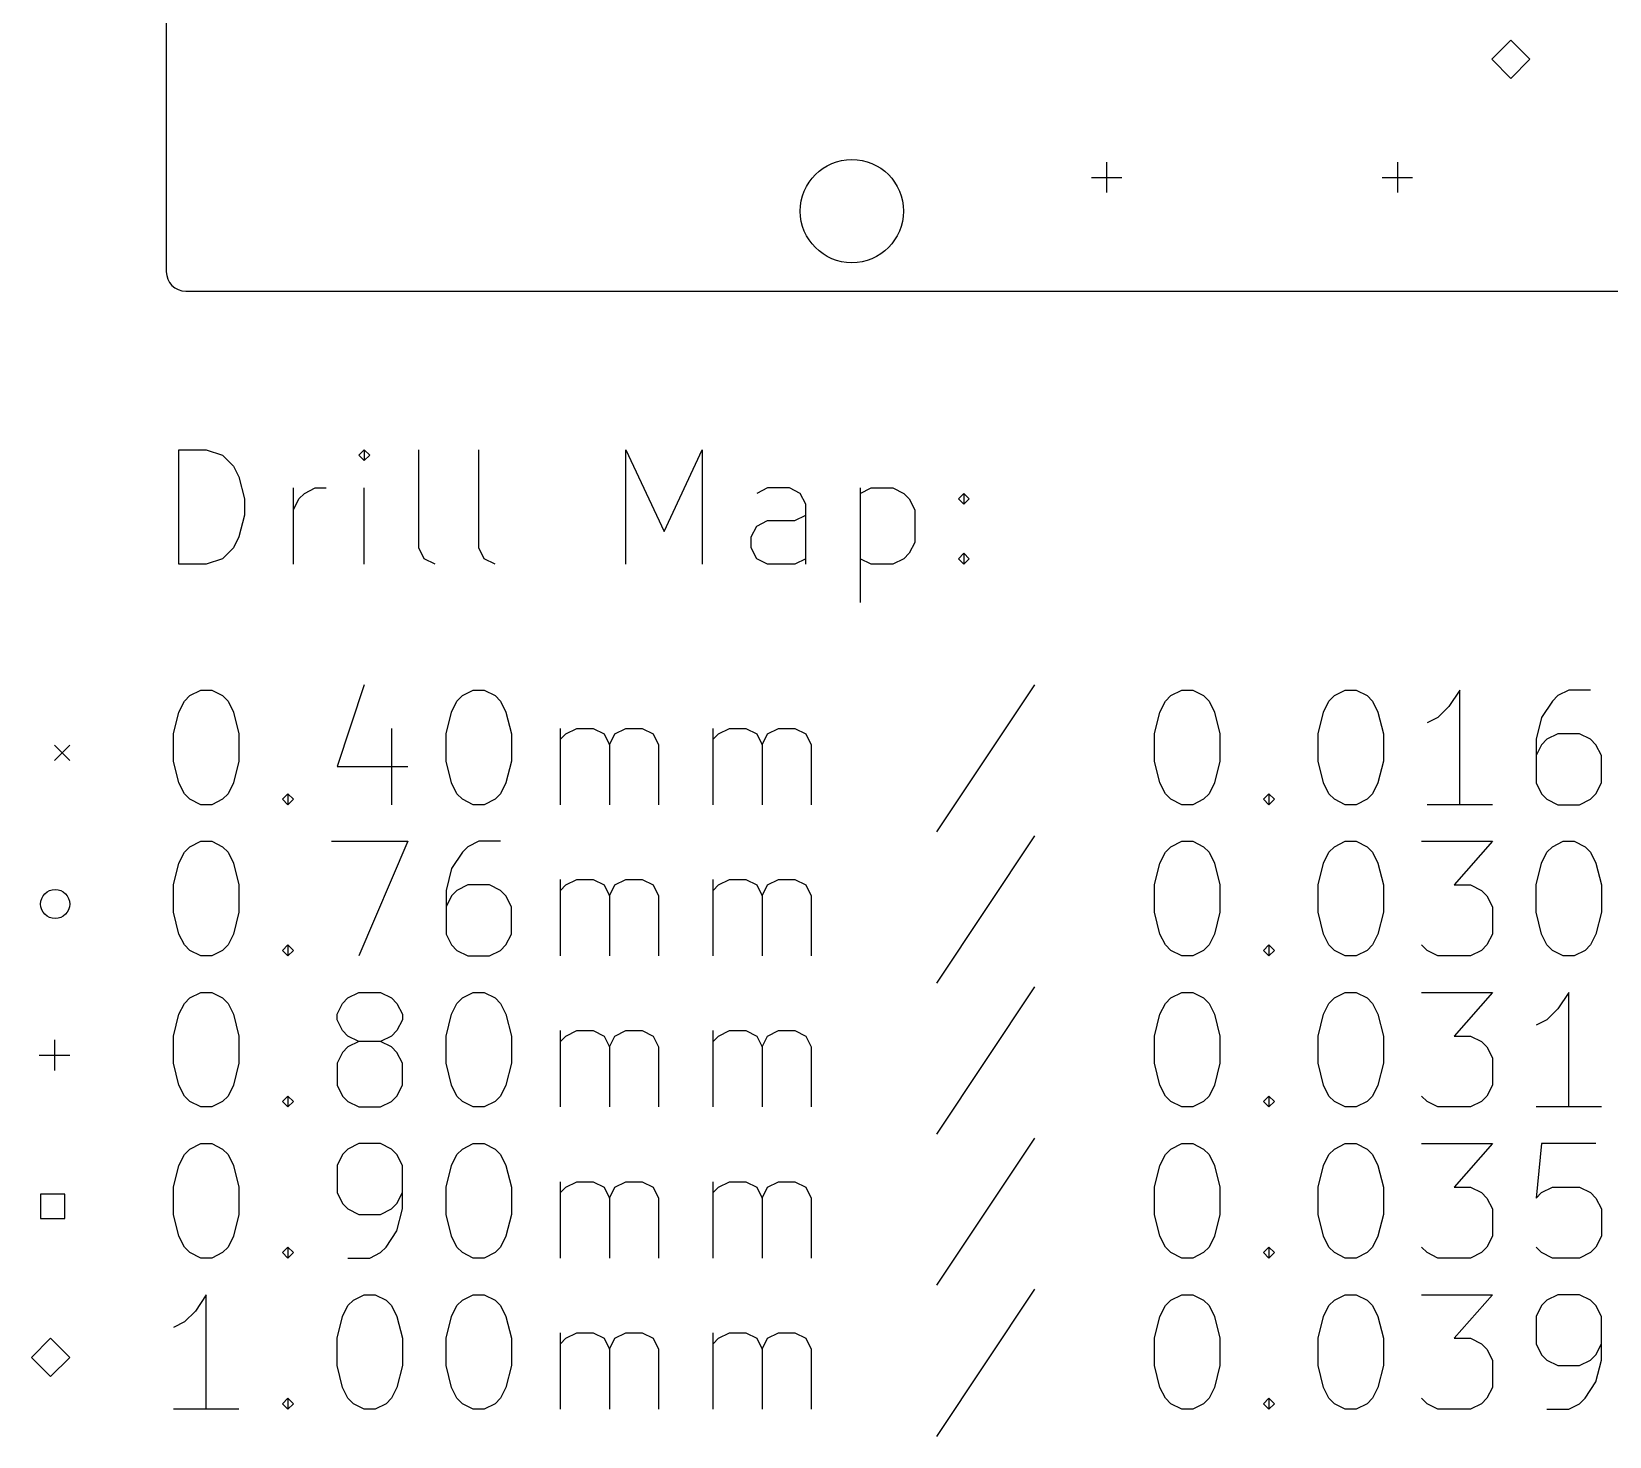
# Model space of a CAD drawing. Extents: x 14 to 175, y -207 to -9.
# Drawn here: x 13.77 to 55.13, y -206.54 to -169.73 of the extents above; entities that cross this region are included whole.
import ezdxf

# ---------------------------------------------------------------- set-up
doc = ezdxf.new("R2010")
doc.units = 0
doc.layers.add('BLACK', color=7, linetype='CONTINUOUS')

msp = doc.modelspace()

# ---------------------------------------------------------------- linework, layer by layer
at = {"layer": 'BLACK', "linetype": 'CONTINUOUS'}
for p, q in [((17.3038, -52.2408), (17.3038, -176.022)), ((52.547, -169.956), (52.047, -170.456)), ((53.047, -170.456), (52.547, -169.956)), ((52.047, -170.456), (52.547, -170.956)), ((52.547, -170.956), (53.047, -170.456)), ((41.952, -173.15), (41.952, -173.95)), ((49.572, -173.15), (49.572, -173.95)), ((41.552, -173.55), (42.352, -173.55)), ((49.172, -173.55), (49.972, -173.55)), ((17.8117, -176.53), (174.974, -176.53)), ((17.6363, -183.687), (17.6363, -180.687)), ((17.6363, -180.687), (18.3506, -180.687)), ((18.3506, -180.687), (18.7791, -180.83)), ((22.4934, -180.687), (22.3506, -180.83)), ((22.6363, -180.83), (22.4934, -180.687)), ((22.4934, -180.687), (22.4934, -180.973)), ((23.922, -183.259), (23.922, -180.687)), ((25.4934, -183.259), (25.4934, -180.687)), ((29.3506, -183.687), (29.3506, -180.687)), ((29.3506, -180.687), (30.3506, -182.83)), ((30.3506, -182.83), (31.3506, -180.687)), ((31.3506, -180.687), (31.3506, -183.687)), ((18.7791, -180.83), (19.0649, -181.116)), ((19.0649, -181.116), (19.2077, -181.401)), ((22.3506, -180.83), (22.4934, -180.973)), ((22.4934, -180.973), (22.6363, -180.83)), ((19.2077, -181.401), (19.3506, -181.973)), ((19.3506, -181.973), (19.3506, -182.401)), ((20.6363, -183.687), (20.6363, -181.687)), ((20.6363, -182.259), (20.7791, -181.973)), ((20.7791, -181.973), (20.922, -181.83)), ((20.922, -181.83), (21.2077, -181.687)), ((21.2077, -181.687), (21.4934, -181.687)), ((22.4934, -183.687), (22.4934, -181.687)), ((33.0649, -181.687), (32.7791, -181.83)), ((33.6363, -181.687), (33.0649, -181.687)), ((33.922, -181.83), (33.6363, -181.687)), ((34.0649, -182.116), (33.922, -181.83)), ((35.4934, -181.687), (35.4934, -184.687)), ((35.4934, -181.83), (35.7791, -181.687)), ((35.7791, -181.687), (36.3506, -181.687)), ((36.3506, -181.687), (36.6363, -181.83)), ((36.6363, -181.83), (36.7791, -181.973)), ((36.7791, -181.973), (36.922, -182.259)), ((38.0649, -181.973), (38.2077, -181.83)), ((38.2077, -182.116), (38.0649, -181.973)), ((38.2077, -181.83), (38.3506, -181.973)), ((38.2077, -181.83), (38.2077, -182.116)), ((38.3506, -181.973), (38.2077, -182.116)), ((34.0649, -183.687), (34.0649, -182.116)), ((36.922, -182.259), (36.922, -183.116)), ((19.3506, -182.401), (19.2077, -182.973)), ((32.6363, -182.973), (32.7791, -182.687)), ((32.7791, -182.687), (33.0649, -182.544)), ((33.0649, -182.544), (33.7791, -182.544)), ((33.7791, -182.544), (34.0649, -182.401)), ((19.2077, -182.973), (19.0649, -183.259)), ((32.6363, -183.259), (32.6363, -182.973)), ((36.922, -183.116), (36.7791, -183.401)), ((18.7791, -183.544), (18.3506, -183.687)), ((19.0649, -183.259), (18.7791, -183.544)), ((24.0649, -183.544), (23.922, -183.259)), ((24.3506, -183.687), (24.0649, -183.544)), ((25.6363, -183.544), (25.4934, -183.259)), ((25.922, -183.687), (25.6363, -183.544)), ((32.7791, -183.544), (32.6363, -183.259)), ((33.0649, -183.687), (32.7791, -183.544)), ((34.0649, -183.544), (33.7791, -183.687)), ((35.7791, -183.687), (35.4934, -183.544)), ((36.6363, -183.544), (36.3506, -183.687)), ((36.7791, -183.401), (36.6363, -183.544)), ((38.0649, -183.544), (38.2077, -183.401)), ((38.2077, -183.687), (38.0649, -183.544)), ((38.2077, -183.401), (38.3506, -183.544)), ((38.2077, -183.401), (38.2077, -183.687)), ((38.3506, -183.544), (38.2077, -183.687)), ((18.3506, -183.687), (17.6363, -183.687)), ((33.7791, -183.687), (33.0649, -183.687)), ((36.3506, -183.687), (35.7791, -183.687)), ((22.4934, -186.844), (21.7791, -188.987)), ((40.0649, -186.844), (37.4934, -190.701)), ((17.6363, -187.559), (17.7791, -187.273)), ((17.7791, -187.273), (17.922, -187.13)), ((17.922, -187.13), (18.2077, -186.987)), ((18.2077, -186.987), (18.4934, -186.987)), ((18.4934, -186.987), (18.7791, -187.13)), ((18.7791, -187.13), (18.922, -187.273)), ((18.922, -187.273), (19.0649, -187.559)), ((24.7791, -187.559), (24.922, -187.273)), ((24.922, -187.273), (25.0649, -187.13)), ((25.0649, -187.13), (25.3506, -186.987)), ((25.3506, -186.987), (25.6363, -186.987)), ((25.6363, -186.987), (25.922, -187.13)), ((25.922, -187.13), (26.0649, -187.273)), ((26.0649, -187.273), (26.2077, -187.559)), ((43.3506, -187.559), (43.4934, -187.273)), ((43.4934, -187.273), (43.6363, -187.13)), ((43.6363, -187.13), (43.922, -186.987)), ((43.922, -186.987), (44.2077, -186.987)), ((44.2077, -186.987), (44.4934, -187.13)), ((44.4934, -187.13), (44.6363, -187.273)), ((44.6363, -187.273), (44.7791, -187.559)), ((47.6363, -187.559), (47.7791, -187.273)), ((47.7791, -187.273), (47.922, -187.13)), ((47.922, -187.13), (48.2077, -186.987)), ((48.2077, -186.987), (48.4934, -186.987)), ((48.4934, -186.987), (48.7791, -187.13)), ((48.7791, -187.13), (48.922, -187.273)), ((48.922, -187.273), (49.0649, -187.559)), ((51.2077, -186.987), (50.922, -187.416)), ((51.2077, -189.987), (51.2077, -186.987)), ((53.6363, -187.273), (53.3506, -187.701)), ((53.7791, -187.13), (53.6363, -187.273)), ((54.0649, -186.987), (53.7791, -187.13)), ((54.6363, -186.987), (54.0649, -186.987)), ((17.4934, -188.13), (17.6363, -187.559)), ((19.0649, -187.559), (19.2077, -188.13)), ((24.6363, -188.13), (24.7791, -187.559)), ((26.2077, -187.559), (26.3506, -188.13)), ((43.2077, -188.13), (43.3506, -187.559)), ((44.7791, -187.559), (44.922, -188.13)), ((47.4934, -188.13), (47.6363, -187.559)), ((49.0649, -187.559), (49.2077, -188.13)), ((50.6363, -187.701), (50.3506, -187.844)), ((50.922, -187.416), (50.6363, -187.701)), ((53.3506, -187.701), (53.2077, -188.273)), ((17.4934, -188.844), (17.4934, -188.13)), ((19.2077, -188.13), (19.2077, -188.844)), ((23.2077, -187.987), (23.2077, -189.987)), ((24.6363, -188.844), (24.6363, -188.13)), ((26.3506, -188.13), (26.3506, -188.844)), ((27.6363, -189.987), (27.6363, -187.987)), ((27.6363, -188.273), (27.7791, -188.13)), ((27.7791, -188.13), (28.0649, -187.987)), ((28.0649, -187.987), (28.4934, -187.987)), ((28.4934, -187.987), (28.7791, -188.13)), ((28.7791, -188.13), (28.922, -188.416)), ((28.922, -188.416), (29.0649, -188.13)), ((29.0649, -188.13), (29.3506, -187.987)), ((29.3506, -187.987), (29.7791, -187.987)), ((29.7791, -187.987), (30.0649, -188.13)), ((30.0649, -188.13), (30.2077, -188.416)), ((31.6363, -189.987), (31.6363, -187.987)), ((31.6363, -188.273), (31.7791, -188.13)), ((31.7791, -188.13), (32.0649, -187.987)), ((32.0649, -187.987), (32.4934, -187.987)), ((32.4934, -187.987), (32.7791, -188.13)), ((32.7791, -188.13), (32.922, -188.416)), ((32.922, -188.416), (33.0649, -188.13)), ((33.0649, -188.13), (33.3506, -187.987)), ((33.3506, -187.987), (33.7791, -187.987)), ((33.7791, -187.987), (34.0649, -188.13)), ((34.0649, -188.13), (34.2077, -188.416)), ((43.2077, -188.844), (43.2077, -188.13)), ((44.922, -188.13), (44.922, -188.844)), ((47.4934, -188.844), (47.4934, -188.13)), ((49.2077, -188.13), (49.2077, -188.844)), ((53.7791, -188.13), (53.4934, -188.273)), ((54.3506, -188.13), (53.7791, -188.13)), ((54.6363, -188.273), (54.3506, -188.13)), ((14.372, -188.43), (14.772, -188.83)), ((14.772, -188.43), (14.372, -188.83)), ((28.922, -188.416), (28.922, -189.987)), ((30.2077, -188.416), (30.2077, -189.987)), ((32.922, -188.416), (32.922, -189.987)), ((34.2077, -188.416), (34.2077, -189.987)), ((53.2077, -188.273), (53.2077, -189.416)), ((53.3506, -188.416), (53.2077, -188.701)), ((53.4934, -188.273), (53.3506, -188.416)), ((54.7791, -188.416), (54.6363, -188.273)), ((54.922, -188.701), (54.7791, -188.416)), ((17.6363, -189.416), (17.4934, -188.844)), ((19.2077, -188.844), (19.0649, -189.416)), ((21.7791, -188.987), (23.6363, -188.987)), ((24.7791, -189.416), (24.6363, -188.844)), ((26.3506, -188.844), (26.2077, -189.416)), ((43.3506, -189.416), (43.2077, -188.844)), ((44.922, -188.844), (44.7791, -189.416)), ((47.6363, -189.416), (47.4934, -188.844)), ((49.2077, -188.844), (49.0649, -189.416)), ((54.922, -189.416), (54.922, -188.701)), ((17.7791, -189.701), (17.6363, -189.416)), ((19.0649, -189.416), (18.922, -189.701)), ((24.922, -189.701), (24.7791, -189.416)), ((26.2077, -189.416), (26.0649, -189.701)), ((43.4934, -189.701), (43.3506, -189.416)), ((44.7791, -189.416), (44.6363, -189.701)), ((47.7791, -189.701), (47.6363, -189.416)), ((49.0649, -189.416), (48.922, -189.701)), ((53.2077, -189.416), (53.3506, -189.701)), ((54.7791, -189.701), (54.922, -189.416)), ((17.922, -189.844), (17.7791, -189.701)), ((18.922, -189.701), (18.7791, -189.844)), ((20.3506, -189.844), (20.4934, -189.701)), ((20.4934, -189.701), (20.6363, -189.844)), ((20.4934, -189.701), (20.4934, -189.987)), ((25.0649, -189.844), (24.922, -189.701)), ((26.0649, -189.701), (25.922, -189.844)), ((43.6363, -189.844), (43.4934, -189.701)), ((44.6363, -189.701), (44.4934, -189.844)), ((46.0649, -189.844), (46.2077, -189.701)), ((46.2077, -189.701), (46.3506, -189.844)), ((46.2077, -189.701), (46.2077, -189.987)), ((47.922, -189.844), (47.7791, -189.701)), ((48.922, -189.701), (48.7791, -189.844)), ((53.3506, -189.701), (53.4934, -189.844)), ((54.6363, -189.844), (54.7791, -189.701)), ((18.2077, -189.987), (17.922, -189.844)), ((18.4934, -189.987), (18.2077, -189.987)), ((18.7791, -189.844), (18.4934, -189.987)), ((20.4934, -189.987), (20.3506, -189.844)), ((20.6363, -189.844), (20.4934, -189.987)), ((25.3506, -189.987), (25.0649, -189.844)), ((25.6363, -189.987), (25.3506, -189.987)), ((25.922, -189.844), (25.6363, -189.987)), ((43.922, -189.987), (43.6363, -189.844)), ((44.2077, -189.987), (43.922, -189.987)), ((44.4934, -189.844), (44.2077, -189.987)), ((46.2077, -189.987), (46.0649, -189.844)), ((46.3506, -189.844), (46.2077, -189.987)), ((48.2077, -189.987), (47.922, -189.844)), ((48.4934, -189.987), (48.2077, -189.987)), ((48.7791, -189.844), (48.4934, -189.987)), ((52.0649, -189.987), (50.3506, -189.987)), ((53.4934, -189.844), (53.7791, -189.987)), ((53.7791, -189.987), (54.3506, -189.987)), ((54.3506, -189.987), (54.6363, -189.844)), ((17.922, -191.09), (18.2077, -190.947)), ((18.2077, -190.947), (18.4934, -190.947)), ((18.4934, -190.947), (18.7791, -191.09)), ((21.6363, -190.947), (23.6363, -190.947)), ((23.6363, -190.947), (22.3506, -193.947)), ((25.4934, -190.947), (25.2077, -191.09)), ((26.0649, -190.947), (25.4934, -190.947)), ((40.0649, -190.804), (37.4934, -194.661)), ((43.6363, -191.09), (43.922, -190.947)), ((43.922, -190.947), (44.2077, -190.947)), ((44.2077, -190.947), (44.4934, -191.09)), ((47.922, -191.09), (48.2077, -190.947)), ((48.2077, -190.947), (48.4934, -190.947)), ((48.4934, -190.947), (48.7791, -191.09)), ((50.2077, -190.947), (52.0649, -190.947)), ((52.0649, -190.947), (51.0649, -192.09)), ((53.6363, -191.09), (53.922, -190.947)), ((53.922, -190.947), (54.2077, -190.947)), ((54.2077, -190.947), (54.4934, -191.09)), ((17.6363, -191.519), (17.7791, -191.233)), ((17.7791, -191.233), (17.922, -191.09)), ((18.7791, -191.09), (18.922, -191.233)), ((18.922, -191.233), (19.0649, -191.519)), ((25.0649, -191.233), (24.7791, -191.661)), ((25.2077, -191.09), (25.0649, -191.233)), ((43.3506, -191.519), (43.4934, -191.233)), ((43.4934, -191.233), (43.6363, -191.09)), ((44.4934, -191.09), (44.6363, -191.233)), ((44.6363, -191.233), (44.7791, -191.519)), ((47.6363, -191.519), (47.7791, -191.233)), ((47.7791, -191.233), (47.922, -191.09)), ((48.7791, -191.09), (48.922, -191.233)), ((48.922, -191.233), (49.0649, -191.519)), ((53.3506, -191.519), (53.4934, -191.233)), ((53.4934, -191.233), (53.6363, -191.09)), ((54.4934, -191.09), (54.6363, -191.233)), ((54.6363, -191.233), (54.7791, -191.519)), ((17.4934, -192.09), (17.6363, -191.519)), ((19.0649, -191.519), (19.2077, -192.09)), ((24.7791, -191.661), (24.6363, -192.233)), ((43.2077, -192.09), (43.3506, -191.519)), ((44.7791, -191.519), (44.922, -192.09)), ((47.4934, -192.09), (47.6363, -191.519)), ((49.0649, -191.519), (49.2077, -192.09)), ((53.2077, -192.09), (53.3506, -191.519)), ((54.7791, -191.519), (54.922, -192.09)), ((17.4934, -192.804), (17.4934, -192.09)), ((19.2077, -192.09), (19.2077, -192.804)), ((24.6363, -192.233), (24.6363, -193.376)), ((24.922, -192.233), (24.7791, -192.376)), ((25.2077, -192.09), (24.922, -192.233)), ((25.7791, -192.09), (25.2077, -192.09)), ((26.0649, -192.233), (25.7791, -192.09)), ((26.2077, -192.376), (26.0649, -192.233)), ((27.6363, -193.947), (27.6363, -191.947)), ((27.6363, -192.233), (27.7791, -192.09)), ((27.7791, -192.09), (28.0649, -191.947)), ((28.0649, -191.947), (28.4934, -191.947)), ((28.4934, -191.947), (28.7791, -192.09)), ((28.7791, -192.09), (28.922, -192.376)), ((28.922, -192.376), (29.0649, -192.09)), ((29.0649, -192.09), (29.3506, -191.947)), ((29.3506, -191.947), (29.7791, -191.947)), ((29.7791, -191.947), (30.0649, -192.09)), ((30.0649, -192.09), (30.2077, -192.376)), ((31.6363, -193.947), (31.6363, -191.947)), ((31.6363, -192.233), (31.7791, -192.09)), ((31.7791, -192.09), (32.0649, -191.947)), ((32.0649, -191.947), (32.4934, -191.947)), ((32.4934, -191.947), (32.7791, -192.09)), ((32.7791, -192.09), (32.922, -192.376)), ((32.922, -192.376), (33.0649, -192.09)), ((33.0649, -192.09), (33.3506, -191.947)), ((33.3506, -191.947), (33.7791, -191.947)), ((33.7791, -191.947), (34.0649, -192.09)), ((34.0649, -192.09), (34.2077, -192.376)), ((43.2077, -192.804), (43.2077, -192.09)), ((44.922, -192.09), (44.922, -192.804)), ((47.4934, -192.804), (47.4934, -192.09)), ((49.2077, -192.09), (49.2077, -192.804)), ((51.0649, -192.09), (51.4934, -192.09)), ((51.4934, -192.09), (51.7791, -192.233)), ((51.7791, -192.233), (51.922, -192.376)), ((53.2077, -192.804), (53.2077, -192.09)), ((54.922, -192.09), (54.922, -192.804)), ((24.7791, -192.376), (24.6363, -192.661)), ((26.3506, -192.661), (26.2077, -192.376)), ((26.3506, -193.376), (26.3506, -192.661)), ((28.922, -192.376), (28.922, -193.947)), ((30.2077, -192.376), (30.2077, -193.947)), ((32.922, -192.376), (32.922, -193.947)), ((34.2077, -192.376), (34.2077, -193.947)), ((51.922, -192.376), (52.0649, -192.661)), ((52.0649, -192.661), (52.0649, -193.376)), ((17.6363, -193.376), (17.4934, -192.804)), ((19.2077, -192.804), (19.0649, -193.376)), ((43.3506, -193.376), (43.2077, -192.804)), ((44.922, -192.804), (44.7791, -193.376)), ((47.6363, -193.376), (47.4934, -192.804)), ((49.2077, -192.804), (49.0649, -193.376)), ((53.3506, -193.376), (53.2077, -192.804)), ((54.922, -192.804), (54.7791, -193.376)), ((17.7791, -193.661), (17.6363, -193.376)), ((19.0649, -193.376), (18.922, -193.661)), ((24.6363, -193.376), (24.7791, -193.661)), ((26.2077, -193.661), (26.3506, -193.376)), ((43.4934, -193.661), (43.3506, -193.376)), ((44.7791, -193.376), (44.6363, -193.661)), ((47.7791, -193.661), (47.6363, -193.376)), ((49.0649, -193.376), (48.922, -193.661)), ((52.0649, -193.376), (51.922, -193.661)), ((53.4934, -193.661), (53.3506, -193.376)), ((54.7791, -193.376), (54.6363, -193.661)), ((17.922, -193.804), (17.7791, -193.661)), ((18.2077, -193.947), (17.922, -193.804)), ((18.4934, -193.947), (18.2077, -193.947)), ((18.7791, -193.804), (18.4934, -193.947)), ((18.922, -193.661), (18.7791, -193.804)), ((20.3506, -193.804), (20.4934, -193.661)), ((20.4934, -193.947), (20.3506, -193.804)), ((20.4934, -193.661), (20.6363, -193.804)), ((20.4934, -193.661), (20.4934, -193.947)), ((20.6363, -193.804), (20.4934, -193.947)), ((24.7791, -193.661), (24.922, -193.804)), ((24.922, -193.804), (25.2077, -193.947)), ((25.2077, -193.947), (25.7791, -193.947)), ((25.7791, -193.947), (26.0649, -193.804)), ((26.0649, -193.804), (26.2077, -193.661)), ((43.6363, -193.804), (43.4934, -193.661)), ((43.922, -193.947), (43.6363, -193.804)), ((44.2077, -193.947), (43.922, -193.947)), ((44.4934, -193.804), (44.2077, -193.947)), ((44.6363, -193.661), (44.4934, -193.804)), ((46.0649, -193.804), (46.2077, -193.661)), ((46.2077, -193.947), (46.0649, -193.804)), ((46.2077, -193.661), (46.3506, -193.804)), ((46.2077, -193.661), (46.2077, -193.947)), ((46.3506, -193.804), (46.2077, -193.947)), ((47.922, -193.804), (47.7791, -193.661)), ((48.2077, -193.947), (47.922, -193.804)), ((48.4934, -193.947), (48.2077, -193.947)), ((48.7791, -193.804), (48.4934, -193.947)), ((48.922, -193.661), (48.7791, -193.804)), ((50.3506, -193.804), (50.2077, -193.661)), ((50.6363, -193.947), (50.3506, -193.804)), ((51.4934, -193.947), (50.6363, -193.947)), ((51.7791, -193.804), (51.4934, -193.947)), ((51.922, -193.661), (51.7791, -193.804)), ((53.6363, -193.804), (53.4934, -193.661)), ((53.922, -193.947), (53.6363, -193.804)), ((54.2077, -193.947), (53.922, -193.947)), ((54.4934, -193.804), (54.2077, -193.947)), ((54.6363, -193.661), (54.4934, -193.804)), ((40.0649, -194.764), (37.4934, -198.621)), ((17.6363, -195.479), (17.7791, -195.193)), ((17.7791, -195.193), (17.922, -195.05)), ((17.922, -195.05), (18.2077, -194.907)), ((18.2077, -194.907), (18.4934, -194.907)), ((18.4934, -194.907), (18.7791, -195.05)), ((18.7791, -195.05), (18.922, -195.193)), ((18.922, -195.193), (19.0649, -195.479)), ((21.7791, -195.479), (21.922, -195.193)), ((21.922, -195.193), (22.0649, -195.05)), ((22.0649, -195.05), (22.3506, -194.907)), ((22.3506, -194.907), (22.922, -194.907)), ((22.922, -194.907), (23.2077, -195.05)), ((23.2077, -195.05), (23.3506, -195.193)), ((23.3506, -195.193), (23.4934, -195.479)), ((24.7791, -195.479), (24.922, -195.193)), ((24.922, -195.193), (25.0649, -195.05)), ((25.0649, -195.05), (25.3506, -194.907)), ((25.3506, -194.907), (25.6363, -194.907)), ((25.6363, -194.907), (25.922, -195.05)), ((25.922, -195.05), (26.0649, -195.193)), ((26.0649, -195.193), (26.2077, -195.479)), ((43.3506, -195.479), (43.4934, -195.193)), ((43.4934, -195.193), (43.6363, -195.05)), ((43.6363, -195.05), (43.922, -194.907)), ((43.922, -194.907), (44.2077, -194.907)), ((44.2077, -194.907), (44.4934, -195.05)), ((44.4934, -195.05), (44.6363, -195.193)), ((44.6363, -195.193), (44.7791, -195.479)), ((47.6363, -195.479), (47.7791, -195.193)), ((47.7791, -195.193), (47.922, -195.05)), ((47.922, -195.05), (48.2077, -194.907)), ((48.2077, -194.907), (48.4934, -194.907)), ((48.4934, -194.907), (48.7791, -195.05)), ((48.7791, -195.05), (48.922, -195.193)), ((48.922, -195.193), (49.0649, -195.479)), ((50.2077, -194.907), (52.0649, -194.907)), ((52.0649, -194.907), (51.0649, -196.05)), ((54.0649, -194.907), (53.7791, -195.336)), ((54.0649, -197.907), (54.0649, -194.907)), ((17.4934, -196.05), (17.6363, -195.479)), ((19.0649, -195.479), (19.2077, -196.05)), ((21.7791, -195.621), (21.7791, -195.479)), ((21.922, -195.907), (21.7791, -195.621)), ((23.4934, -195.621), (23.3506, -195.907)), ((23.4934, -195.479), (23.4934, -195.621)), ((24.6363, -196.05), (24.7791, -195.479)), ((26.2077, -195.479), (26.3506, -196.05)), ((43.2077, -196.05), (43.3506, -195.479)), ((44.7791, -195.479), (44.922, -196.05)), ((47.4934, -196.05), (47.6363, -195.479)), ((49.0649, -195.479), (49.2077, -196.05)), ((53.4934, -195.621), (53.2077, -195.764)), ((53.7791, -195.336), (53.4934, -195.621)), ((22.0649, -196.05), (21.922, -195.907)), ((23.3506, -195.907), (23.2077, -196.05)), ((27.6363, -197.907), (27.6363, -195.907)), ((27.7791, -196.05), (28.0649, -195.907)), ((28.0649, -195.907), (28.4934, -195.907)), ((28.4934, -195.907), (28.7791, -196.05)), ((29.0649, -196.05), (29.3506, -195.907)), ((29.3506, -195.907), (29.7791, -195.907)), ((29.7791, -195.907), (30.0649, -196.05)), ((31.6363, -197.907), (31.6363, -195.907)), ((31.7791, -196.05), (32.0649, -195.907)), ((32.0649, -195.907), (32.4934, -195.907)), ((32.4934, -195.907), (32.7791, -196.05)), ((33.0649, -196.05), (33.3506, -195.907)), ((33.3506, -195.907), (33.7791, -195.907)), ((33.7791, -195.907), (34.0649, -196.05)), ((14.372, -196.15), (14.372, -196.95)), ((17.4934, -196.764), (17.4934, -196.05)), ((19.2077, -196.05), (19.2077, -196.764)), ((22.0649, -196.336), (21.922, -196.479)), ((22.3506, -196.193), (22.0649, -196.05)), ((22.3506, -196.193), (22.0649, -196.336)), ((22.922, -196.193), (22.3506, -196.193)), ((23.2077, -196.05), (22.922, -196.193)), ((23.2077, -196.336), (22.922, -196.193)), ((23.3506, -196.479), (23.2077, -196.336)), ((24.6363, -196.764), (24.6363, -196.05)), ((26.3506, -196.05), (26.3506, -196.764)), ((27.6363, -196.193), (27.7791, -196.05)), ((28.7791, -196.05), (28.922, -196.336)), ((28.922, -196.336), (29.0649, -196.05)), ((28.922, -196.336), (28.922, -197.907)), ((30.0649, -196.05), (30.2077, -196.336)), ((30.2077, -196.336), (30.2077, -197.907)), ((31.6363, -196.193), (31.7791, -196.05)), ((32.7791, -196.05), (32.922, -196.336)), ((32.922, -196.336), (33.0649, -196.05)), ((32.922, -196.336), (32.922, -197.907)), ((34.0649, -196.05), (34.2077, -196.336)), ((34.2077, -196.336), (34.2077, -197.907)), ((43.2077, -196.764), (43.2077, -196.05)), ((44.922, -196.05), (44.922, -196.764)), ((47.4934, -196.764), (47.4934, -196.05)), ((49.2077, -196.05), (49.2077, -196.764)), ((51.0649, -196.05), (51.4934, -196.05)), ((51.4934, -196.05), (51.7791, -196.193)), ((51.7791, -196.193), (51.922, -196.336)), ((51.922, -196.336), (52.0649, -196.621)), ((13.972, -196.55), (14.772, -196.55)), ((17.6363, -197.336), (17.4934, -196.764)), ((19.2077, -196.764), (19.0649, -197.336)), ((21.922, -196.479), (21.7791, -196.764)), ((21.7791, -196.764), (21.7791, -197.336)), ((23.4934, -196.764), (23.3506, -196.479)), ((23.4934, -197.336), (23.4934, -196.764)), ((24.7791, -197.336), (24.6363, -196.764)), ((26.3506, -196.764), (26.2077, -197.336)), ((43.3506, -197.336), (43.2077, -196.764)), ((44.922, -196.764), (44.7791, -197.336)), ((47.6363, -197.336), (47.4934, -196.764)), ((49.2077, -196.764), (49.0649, -197.336)), ((52.0649, -196.621), (52.0649, -197.336)), ((17.7791, -197.621), (17.6363, -197.336)), ((17.922, -197.764), (17.7791, -197.621)), ((18.922, -197.621), (18.7791, -197.764)), ((19.0649, -197.336), (18.922, -197.621)), ((20.3506, -197.764), (20.4934, -197.621)), ((20.4934, -197.621), (20.6363, -197.764)), ((20.4934, -197.621), (20.4934, -197.907)), ((21.7791, -197.336), (21.922, -197.621)), ((21.922, -197.621), (22.0649, -197.764)), ((23.2077, -197.764), (23.3506, -197.621)), ((23.3506, -197.621), (23.4934, -197.336)), ((24.922, -197.621), (24.7791, -197.336)), ((25.0649, -197.764), (24.922, -197.621)), ((26.0649, -197.621), (25.922, -197.764)), ((26.2077, -197.336), (26.0649, -197.621)), ((43.4934, -197.621), (43.3506, -197.336)), ((43.6363, -197.764), (43.4934, -197.621)), ((44.6363, -197.621), (44.4934, -197.764)), ((44.7791, -197.336), (44.6363, -197.621)), ((46.0649, -197.764), (46.2077, -197.621)), ((46.2077, -197.621), (46.3506, -197.764)), ((46.2077, -197.621), (46.2077, -197.907)), ((47.7791, -197.621), (47.6363, -197.336)), ((47.922, -197.764), (47.7791, -197.621)), ((48.922, -197.621), (48.7791, -197.764)), ((49.0649, -197.336), (48.922, -197.621)), ((50.3506, -197.764), (50.2077, -197.621)), ((51.922, -197.621), (51.7791, -197.764)), ((52.0649, -197.336), (51.922, -197.621)), ((18.2077, -197.907), (17.922, -197.764)), ((18.4934, -197.907), (18.2077, -197.907)), ((18.7791, -197.764), (18.4934, -197.907)), ((20.4934, -197.907), (20.3506, -197.764)), ((20.6363, -197.764), (20.4934, -197.907)), ((22.0649, -197.764), (22.3506, -197.907)), ((22.3506, -197.907), (22.922, -197.907)), ((22.922, -197.907), (23.2077, -197.764)), ((25.3506, -197.907), (25.0649, -197.764)), ((25.6363, -197.907), (25.3506, -197.907)), ((25.922, -197.764), (25.6363, -197.907)), ((43.922, -197.907), (43.6363, -197.764)), ((44.2077, -197.907), (43.922, -197.907)), ((44.4934, -197.764), (44.2077, -197.907)), ((46.2077, -197.907), (46.0649, -197.764)), ((46.3506, -197.764), (46.2077, -197.907)), ((48.2077, -197.907), (47.922, -197.764)), ((48.4934, -197.907), (48.2077, -197.907)), ((48.7791, -197.764), (48.4934, -197.907)), ((50.6363, -197.907), (50.3506, -197.764)), ((51.4934, -197.907), (50.6363, -197.907)), ((51.7791, -197.764), (51.4934, -197.907)), ((54.922, -197.907), (53.2077, -197.907)), ((17.922, -199.01), (18.2077, -198.867)), ((18.2077, -198.867), (18.4934, -198.867)), ((18.4934, -198.867), (18.7791, -199.01)), ((22.3506, -198.867), (22.0649, -199.01)), ((22.922, -198.867), (22.3506, -198.867)), ((23.2077, -199.01), (22.922, -198.867)), ((25.0649, -199.01), (25.3506, -198.867)), ((25.3506, -198.867), (25.6363, -198.867)), ((25.6363, -198.867), (25.922, -199.01)), ((40.0649, -198.724), (37.4934, -202.581)), ((43.6363, -199.01), (43.922, -198.867)), ((43.922, -198.867), (44.2077, -198.867)), ((44.2077, -198.867), (44.4934, -199.01)), ((47.922, -199.01), (48.2077, -198.867)), ((48.2077, -198.867), (48.4934, -198.867)), ((48.4934, -198.867), (48.7791, -199.01)), ((50.2077, -198.867), (52.0649, -198.867)), ((52.0649, -198.867), (51.0649, -200.01)), ((53.3506, -198.867), (53.2077, -200.296)), ((54.7791, -198.867), (53.3506, -198.867)), ((17.6363, -199.439), (17.7791, -199.153)), ((17.7791, -199.153), (17.922, -199.01)), ((18.7791, -199.01), (18.922, -199.153)), ((18.922, -199.153), (19.0649, -199.439)), ((21.922, -199.153), (21.7791, -199.439)), ((22.0649, -199.01), (21.922, -199.153)), ((23.3506, -199.153), (23.2077, -199.01)), ((23.4934, -199.439), (23.3506, -199.153)), ((24.7791, -199.439), (24.922, -199.153)), ((24.922, -199.153), (25.0649, -199.01)), ((25.922, -199.01), (26.0649, -199.153)), ((26.0649, -199.153), (26.2077, -199.439)), ((43.3506, -199.439), (43.4934, -199.153)), ((43.4934, -199.153), (43.6363, -199.01)), ((44.4934, -199.01), (44.6363, -199.153)), ((44.6363, -199.153), (44.7791, -199.439)), ((47.6363, -199.439), (47.7791, -199.153)), ((47.7791, -199.153), (47.922, -199.01)), ((48.7791, -199.01), (48.922, -199.153)), ((48.922, -199.153), (49.0649, -199.439)), ((17.4934, -200.01), (17.6363, -199.439)), ((19.0649, -199.439), (19.2077, -200.01)), ((21.7791, -199.439), (21.7791, -200.153)), ((23.4934, -200.581), (23.4934, -199.439)), ((24.6363, -200.01), (24.7791, -199.439)), ((26.2077, -199.439), (26.3506, -200.01)), ((43.2077, -200.01), (43.3506, -199.439)), ((44.7791, -199.439), (44.922, -200.01)), ((47.4934, -200.01), (47.6363, -199.439)), ((49.0649, -199.439), (49.2077, -200.01)), ((17.4934, -200.724), (17.4934, -200.01)), ((19.2077, -200.01), (19.2077, -200.724)), ((21.7791, -200.153), (21.922, -200.439)), ((23.3506, -200.439), (23.4934, -200.153)), ((24.6363, -200.724), (24.6363, -200.01)), ((26.3506, -200.01), (26.3506, -200.724)), ((27.6363, -201.867), (27.6363, -199.867)), ((27.6363, -200.153), (27.7791, -200.01)), ((27.7791, -200.01), (28.0649, -199.867)), ((28.0649, -199.867), (28.4934, -199.867)), ((28.4934, -199.867), (28.7791, -200.01)), ((28.7791, -200.01), (28.922, -200.296)), ((28.922, -200.296), (29.0649, -200.01)), ((29.0649, -200.01), (29.3506, -199.867)), ((29.3506, -199.867), (29.7791, -199.867)), ((29.7791, -199.867), (30.0649, -200.01)), ((30.0649, -200.01), (30.2077, -200.296)), ((31.6363, -201.867), (31.6363, -199.867)), ((31.6363, -200.153), (31.7791, -200.01)), ((31.7791, -200.01), (32.0649, -199.867)), ((32.0649, -199.867), (32.4934, -199.867)), ((32.4934, -199.867), (32.7791, -200.01)), ((32.7791, -200.01), (32.922, -200.296)), ((32.922, -200.296), (33.0649, -200.01)), ((33.0649, -200.01), (33.3506, -199.867)), ((33.3506, -199.867), (33.7791, -199.867)), ((33.7791, -199.867), (34.0649, -200.01)), ((34.0649, -200.01), (34.2077, -200.296)), ((43.2077, -200.724), (43.2077, -200.01)), ((44.922, -200.01), (44.922, -200.724)), ((47.4934, -200.724), (47.4934, -200.01)), ((49.2077, -200.01), (49.2077, -200.724)), ((51.0649, -200.01), (51.4934, -200.01)), ((51.4934, -200.01), (51.7791, -200.153)), ((51.7791, -200.153), (51.922, -200.296)), ((53.2077, -200.296), (53.3506, -200.153)), ((53.3506, -200.153), (53.6363, -200.01)), ((53.6363, -200.01), (54.3506, -200.01)), ((54.3506, -200.01), (54.6363, -200.153)), ((54.6363, -200.153), (54.7791, -200.296)), ((14.6402, -200.192), (14.0038, -200.192)), ((14.0038, -200.192), (14.0038, -200.828)), ((14.6402, -200.828), (14.6402, -200.192)), ((21.922, -200.439), (22.0649, -200.581)), ((22.0649, -200.581), (22.3506, -200.724)), ((22.922, -200.724), (23.2077, -200.581)), ((23.2077, -200.581), (23.3506, -200.439)), ((23.3506, -201.153), (23.4934, -200.581)), ((28.922, -200.296), (28.922, -201.867)), ((30.2077, -200.296), (30.2077, -201.867)), ((32.922, -200.296), (32.922, -201.867)), ((34.2077, -200.296), (34.2077, -201.867)), ((51.922, -200.296), (52.0649, -200.581)), ((52.0649, -200.581), (52.0649, -201.296)), ((54.7791, -200.296), (54.922, -200.581)), ((54.922, -200.581), (54.922, -201.296)), ((14.0038, -200.828), (14.6402, -200.828)), ((17.6363, -201.296), (17.4934, -200.724)), ((19.2077, -200.724), (19.0649, -201.296)), ((22.3506, -200.724), (22.922, -200.724)), ((24.7791, -201.296), (24.6363, -200.724)), ((26.3506, -200.724), (26.2077, -201.296)), ((43.3506, -201.296), (43.2077, -200.724)), ((44.922, -200.724), (44.7791, -201.296)), ((47.6363, -201.296), (47.4934, -200.724)), ((49.2077, -200.724), (49.0649, -201.296)), ((17.7791, -201.581), (17.6363, -201.296)), ((19.0649, -201.296), (18.922, -201.581)), ((23.0649, -201.581), (23.3506, -201.153)), ((24.922, -201.581), (24.7791, -201.296)), ((26.2077, -201.296), (26.0649, -201.581)), ((43.4934, -201.581), (43.3506, -201.296)), ((44.7791, -201.296), (44.6363, -201.581)), ((47.7791, -201.581), (47.6363, -201.296)), ((49.0649, -201.296), (48.922, -201.581)), ((52.0649, -201.296), (51.922, -201.581)), ((54.922, -201.296), (54.7791, -201.581)), ((17.922, -201.724), (17.7791, -201.581)), ((18.2077, -201.867), (17.922, -201.724)), ((18.7791, -201.724), (18.4934, -201.867)), ((18.922, -201.581), (18.7791, -201.724)), ((20.3506, -201.724), (20.4934, -201.581)), ((20.4934, -201.867), (20.3506, -201.724)), ((20.4934, -201.581), (20.6363, -201.724)), ((20.4934, -201.581), (20.4934, -201.867)), ((20.6363, -201.724), (20.4934, -201.867)), ((22.6363, -201.867), (22.922, -201.724)), ((22.922, -201.724), (23.0649, -201.581)), ((25.0649, -201.724), (24.922, -201.581)), ((25.3506, -201.867), (25.0649, -201.724)), ((25.922, -201.724), (25.6363, -201.867)), ((26.0649, -201.581), (25.922, -201.724)), ((43.6363, -201.724), (43.4934, -201.581)), ((43.922, -201.867), (43.6363, -201.724)), ((44.4934, -201.724), (44.2077, -201.867)), ((44.6363, -201.581), (44.4934, -201.724)), ((46.0649, -201.724), (46.2077, -201.581)), ((46.2077, -201.867), (46.0649, -201.724)), ((46.2077, -201.581), (46.3506, -201.724)), ((46.2077, -201.581), (46.2077, -201.867)), ((46.3506, -201.724), (46.2077, -201.867)), ((47.922, -201.724), (47.7791, -201.581)), ((48.2077, -201.867), (47.922, -201.724)), ((48.7791, -201.724), (48.4934, -201.867)), ((48.922, -201.581), (48.7791, -201.724)), ((50.3506, -201.724), (50.2077, -201.581)), ((50.6363, -201.867), (50.3506, -201.724)), ((51.7791, -201.724), (51.4934, -201.867)), ((51.922, -201.581), (51.7791, -201.724)), ((53.3506, -201.724), (53.2077, -201.581)), ((53.6363, -201.867), (53.3506, -201.724)), ((54.6363, -201.724), (54.3506, -201.867)), ((54.7791, -201.581), (54.6363, -201.724)), ((18.4934, -201.867), (18.2077, -201.867)), ((22.0649, -201.867), (22.6363, -201.867)), ((25.6363, -201.867), (25.3506, -201.867)), ((44.2077, -201.867), (43.922, -201.867)), ((48.4934, -201.867), (48.2077, -201.867)), ((51.4934, -201.867), (50.6363, -201.867)), ((54.3506, -201.867), (53.6363, -201.867)), ((18.3506, -202.827), (18.0649, -203.256)), ((18.3506, -205.827), (18.3506, -202.827)), ((22.0649, -203.113), (22.2077, -202.97)), ((22.2077, -202.97), (22.4934, -202.827)), ((22.4934, -202.827), (22.7791, -202.827)), ((22.7791, -202.827), (23.0649, -202.97)), ((23.0649, -202.97), (23.2077, -203.113)), ((24.922, -203.113), (25.0649, -202.97)), ((25.0649, -202.97), (25.3506, -202.827)), ((25.3506, -202.827), (25.6363, -202.827)), ((25.6363, -202.827), (25.922, -202.97)), ((25.922, -202.97), (26.0649, -203.113)), ((40.0649, -202.684), (37.4934, -206.541)), ((43.4934, -203.113), (43.6363, -202.97)), ((43.6363, -202.97), (43.922, -202.827)), ((43.922, -202.827), (44.2077, -202.827)), ((44.2077, -202.827), (44.4934, -202.97)), ((44.4934, -202.97), (44.6363, -203.113)), ((47.7791, -203.113), (47.922, -202.97)), ((47.922, -202.97), (48.2077, -202.827)), ((48.2077, -202.827), (48.4934, -202.827)), ((48.4934, -202.827), (48.7791, -202.97)), ((48.7791, -202.97), (48.922, -203.113)), ((50.2077, -202.827), (52.0649, -202.827)), ((52.0649, -202.827), (51.0649, -203.97)), ((53.4934, -202.97), (53.3506, -203.113)), ((53.7791, -202.827), (53.4934, -202.97)), ((54.3506, -202.827), (53.7791, -202.827)), ((54.6363, -202.97), (54.3506, -202.827)), ((54.7791, -203.113), (54.6363, -202.97)), ((18.0649, -203.256), (17.7791, -203.541)), ((21.7791, -203.97), (21.922, -203.399)), ((21.922, -203.399), (22.0649, -203.113)), ((23.2077, -203.113), (23.3506, -203.399)), ((23.3506, -203.399), (23.4934, -203.97)), ((24.6363, -203.97), (24.7791, -203.399)), ((24.7791, -203.399), (24.922, -203.113)), ((26.0649, -203.113), (26.2077, -203.399)), ((26.2077, -203.399), (26.3506, -203.97)), ((43.2077, -203.97), (43.3506, -203.399)), ((43.3506, -203.399), (43.4934, -203.113)), ((44.6363, -203.113), (44.7791, -203.399)), ((44.7791, -203.399), (44.922, -203.97)), ((47.4934, -203.97), (47.6363, -203.399)), ((47.6363, -203.399), (47.7791, -203.113)), ((48.922, -203.113), (49.0649, -203.399)), ((49.0649, -203.399), (49.2077, -203.97)), ((53.3506, -203.113), (53.2077, -203.399)), ((53.2077, -203.399), (53.2077, -204.113)), ((54.922, -203.399), (54.7791, -203.113)), ((54.922, -204.541), (54.922, -203.399)), ((17.7791, -203.541), (17.4934, -203.684)), ((27.6363, -205.827), (27.6363, -203.827)), ((27.7791, -203.97), (28.0649, -203.827)), ((28.0649, -203.827), (28.4934, -203.827)), ((28.4934, -203.827), (28.7791, -203.97)), ((29.0649, -203.97), (29.3506, -203.827)), ((29.3506, -203.827), (29.7791, -203.827)), ((29.7791, -203.827), (30.0649, -203.97)), ((31.6363, -205.827), (31.6363, -203.827)), ((31.7791, -203.97), (32.0649, -203.827)), ((32.0649, -203.827), (32.4934, -203.827)), ((32.4934, -203.827), (32.7791, -203.97)), ((33.0649, -203.97), (33.3506, -203.827)), ((33.3506, -203.827), (33.7791, -203.827)), ((33.7791, -203.827), (34.0649, -203.97)), ((14.272, -203.97), (13.772, -204.47)), ((14.772, -204.47), (14.272, -203.97)), ((21.7791, -204.684), (21.7791, -203.97)), ((23.4934, -203.97), (23.4934, -204.684)), ((24.6363, -204.684), (24.6363, -203.97)), ((26.3506, -203.97), (26.3506, -204.684)), ((27.6363, -204.113), (27.7791, -203.97)), ((28.7791, -203.97), (28.922, -204.256)), ((28.922, -204.256), (29.0649, -203.97)), ((28.922, -204.256), (28.922, -205.827)), ((30.0649, -203.97), (30.2077, -204.256)), ((30.2077, -204.256), (30.2077, -205.827)), ((31.6363, -204.113), (31.7791, -203.97)), ((32.7791, -203.97), (32.922, -204.256)), ((32.922, -204.256), (33.0649, -203.97)), ((32.922, -204.256), (32.922, -205.827)), ((34.0649, -203.97), (34.2077, -204.256)), ((34.2077, -204.256), (34.2077, -205.827)), ((43.2077, -204.684), (43.2077, -203.97)), ((44.922, -203.97), (44.922, -204.684)), ((47.4934, -204.684), (47.4934, -203.97)), ((49.2077, -203.97), (49.2077, -204.684)), ((51.0649, -203.97), (51.4934, -203.97)), ((51.4934, -203.97), (51.7791, -204.113)), ((51.7791, -204.113), (51.922, -204.256)), ((51.922, -204.256), (52.0649, -204.541)), ((53.2077, -204.113), (53.3506, -204.399)), ((54.7791, -204.399), (54.922, -204.113)), ((13.772, -204.47), (14.272, -204.97)), ((14.272, -204.97), (14.772, -204.47)), ((21.922, -205.256), (21.7791, -204.684)), ((23.4934, -204.684), (23.3506, -205.256)), ((24.7791, -205.256), (24.6363, -204.684)), ((26.3506, -204.684), (26.2077, -205.256)), ((43.3506, -205.256), (43.2077, -204.684)), ((44.922, -204.684), (44.7791, -205.256)), ((47.6363, -205.256), (47.4934, -204.684)), ((49.2077, -204.684), (49.0649, -205.256)), ((52.0649, -204.541), (52.0649, -205.256)), ((53.3506, -204.399), (53.4934, -204.541)), ((53.4934, -204.541), (53.7791, -204.684)), ((53.7791, -204.684), (54.3506, -204.684)), ((54.3506, -204.684), (54.6363, -204.541)), ((54.6363, -204.541), (54.7791, -204.399)), ((54.7791, -205.113), (54.922, -204.541)), ((54.4934, -205.541), (54.7791, -205.113)), ((20.3506, -205.684), (20.4934, -205.541)), ((20.4934, -205.541), (20.6363, -205.684)), ((20.4934, -205.541), (20.4934, -205.827)), ((22.0649, -205.541), (21.922, -205.256)), ((22.2077, -205.684), (22.0649, -205.541)), ((23.2077, -205.541), (23.0649, -205.684)), ((23.3506, -205.256), (23.2077, -205.541)), ((24.922, -205.541), (24.7791, -205.256)), ((25.0649, -205.684), (24.922, -205.541)), ((26.0649, -205.541), (25.922, -205.684)), ((26.2077, -205.256), (26.0649, -205.541)), ((43.4934, -205.541), (43.3506, -205.256)), ((43.6363, -205.684), (43.4934, -205.541)), ((44.6363, -205.541), (44.4934, -205.684)), ((44.7791, -205.256), (44.6363, -205.541)), ((46.0649, -205.684), (46.2077, -205.541)), ((46.2077, -205.541), (46.3506, -205.684)), ((46.2077, -205.541), (46.2077, -205.827)), ((47.7791, -205.541), (47.6363, -205.256)), ((47.922, -205.684), (47.7791, -205.541)), ((48.922, -205.541), (48.7791, -205.684)), ((49.0649, -205.256), (48.922, -205.541)), ((50.3506, -205.684), (50.2077, -205.541)), ((51.922, -205.541), (51.7791, -205.684)), ((52.0649, -205.256), (51.922, -205.541)), ((54.3506, -205.684), (54.4934, -205.541)), ((19.2077, -205.827), (17.4934, -205.827)), ((20.4934, -205.827), (20.3506, -205.684)), ((20.6363, -205.684), (20.4934, -205.827)), ((22.4934, -205.827), (22.2077, -205.684)), ((22.7791, -205.827), (22.4934, -205.827)), ((23.0649, -205.684), (22.7791, -205.827)), ((25.3506, -205.827), (25.0649, -205.684)), ((25.6363, -205.827), (25.3506, -205.827)), ((25.922, -205.684), (25.6363, -205.827)), ((43.922, -205.827), (43.6363, -205.684)), ((44.2077, -205.827), (43.922, -205.827)), ((44.4934, -205.684), (44.2077, -205.827)), ((46.2077, -205.827), (46.0649, -205.684)), ((46.3506, -205.684), (46.2077, -205.827)), ((48.2077, -205.827), (47.922, -205.684)), ((48.4934, -205.827), (48.2077, -205.827)), ((48.7791, -205.684), (48.4934, -205.827)), ((50.6363, -205.827), (50.3506, -205.684)), ((51.4934, -205.827), (50.6363, -205.827)), ((51.7791, -205.684), (51.4934, -205.827)), ((53.4934, -205.827), (54.0649, -205.827)), ((54.0649, -205.827), (54.3506, -205.684))]:
    msp.add_line(p, q, dxfattribs=at)
at = {"layer": 'BLACK'}
for centre, radius in [((35.2742, -174.434), 1.3525), ((14.391, -192.59), 0.381)]:
    msp.add_circle(centre, radius, dxfattribs=at)
msp.add_arc((17.8117, -176.022), 0.508, 180, 270, dxfattribs=at)

doc.saveas('drawing.dxf')
